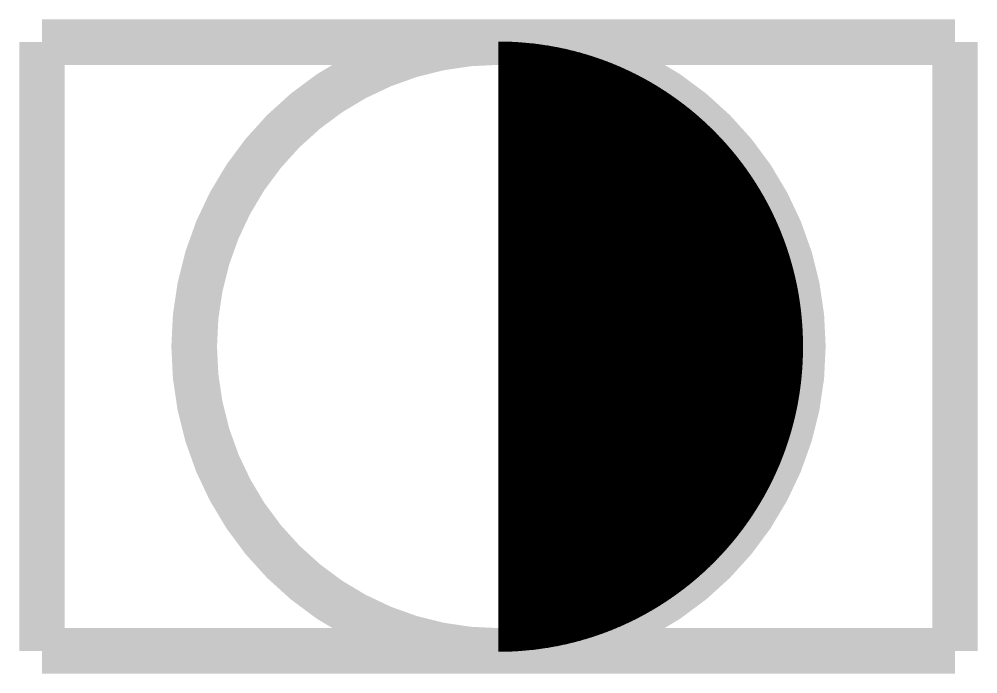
# Model space of a CAD drawing. Extents: x 4.87 to 11.17, y 1.9 to 6.2.
import ezdxf

# ---------------------------------------------------------------- set-up
doc = ezdxf.new("R2010")
doc.units = 0
doc.header["$MEASUREMENT"] = 0
doc.layers.get('0').update_dxf_attribs({"linetype": 'CONTINUOUS'})

msp = doc.modelspace()

# ---------------------------------------------------------------- hatches: boundary and pattern name
h = msp.add_hatch()
h.set_pattern_fill('SFS', color=256, scale=0.01, style=0, pattern_type=2)
h.set_pattern_definition([(0, (5.0158586, 1.5462776), (0, 0.001), [])])
h.paths.add_polyline_path([(8.0159, 6.0463), (8.0159, 2.0463, 1)])

# ---------------------------------------------------------------- linework, layer by layer
at = {"const_width": 0.3}
for points in [[(5.0159, 6.0463), (5.0159, 2.0463)], [(5.0159, 6.0463), (11.0159, 6.0463)], [(11.0159, 6.0463), (11.0159, 2.0463)], [(5.0159, 2.0463), (11.0159, 2.0463)]]:
    msp.add_lwpolyline(points, dxfattribs=at)
msp.add_lwpolyline([(8.0159, 2.0463, 1), (8.0159, 6.0463, 1), (8.0159, 2.0463, 1)], format="xyb", dxfattribs=at)

doc.saveas('drawing.dxf')
